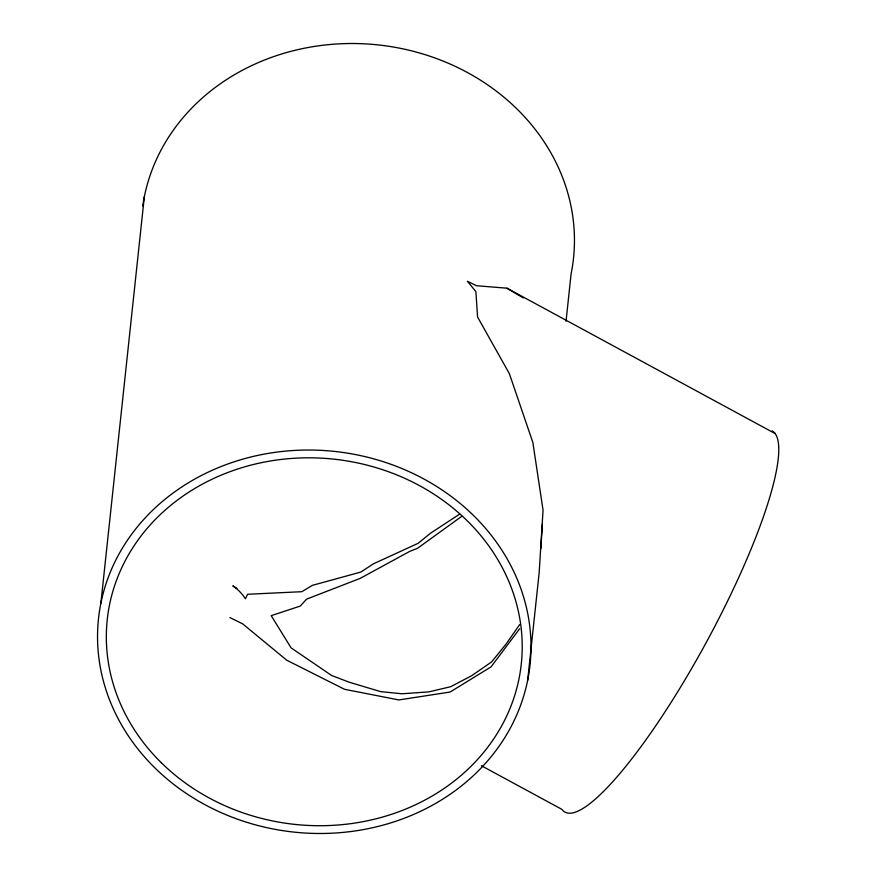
<?xml version="1.0" encoding="UTF-8"?>
<svg xmlns="http://www.w3.org/2000/svg" width="877" height="877" viewBox="0 0 877 877"><rect width="100%" height="100%" fill="white"/><g stroke="black" fill="none" stroke-linecap="round" stroke-linejoin="round"><path stroke-width="1.32" d="M540.835 548.64L542.37 524.402M100.888 603.233L144.332 196.711M527.669 680.289A217.003 191.416 6.1 0 0 240.397 459.844A217.003 191.416 6.1 0 0 174.764 785.156A217.003 191.416 6.1 0 0 527.669 680.289L539.158 572.791L543.049 510.162L532.854 442.436L509.34 373.613L477.581 317.046L475.882 291.602L467.386 281.265L476.518 285.738L506.917 288.182L775.06 433.534M566.038 321.234L571.113 273.767A217.003 191.416 6.1 0 0 390.353 46.525A217.003 191.416 6.1 0 0 142.732 206.007M519.699 624.556L506.237 643.839L491.569 661.96L471.782 675.641L450.668 686.713L428.853 691.887L402.039 693.773L380.684 691.646L349.035 682.153L331.627 675.498L291.065 647.84L271.19 615.643L300.274 606.073L306.588 599.134L360.129 578.414L409.767 551.359L417.584 548.268L461.861 516.235M519.644 628.776L491.043 666.871L450.098 692.03L398.914 699.945L344.508 689.289L286.724 660.206L242.677 623.854L229.949 617.605M459.723 514.086L430.552 533.183L418.121 543.312L373.405 563.834L360.809 572.067L312.344 585.376L301.809 591.701L247.654 594.266L245.363 598.761C238.369 587.491 226.507 582.35 236.867 588.423M481.396 765.731L561.916 809.372A217.003 43.192 -61.5 0 0 700.975 652.039A217.003 43.192 -61.5 0 0 772.242 430.87M506.917 288.182L523.306 297.95M161.379 762.804A208.2 183.655 6.1 0 0 512.771 701.205A208.2 183.655 6.1 0 0 268.68 461.28A208.2 183.655 6.1 0 0 161.379 762.804"/></g></svg>
